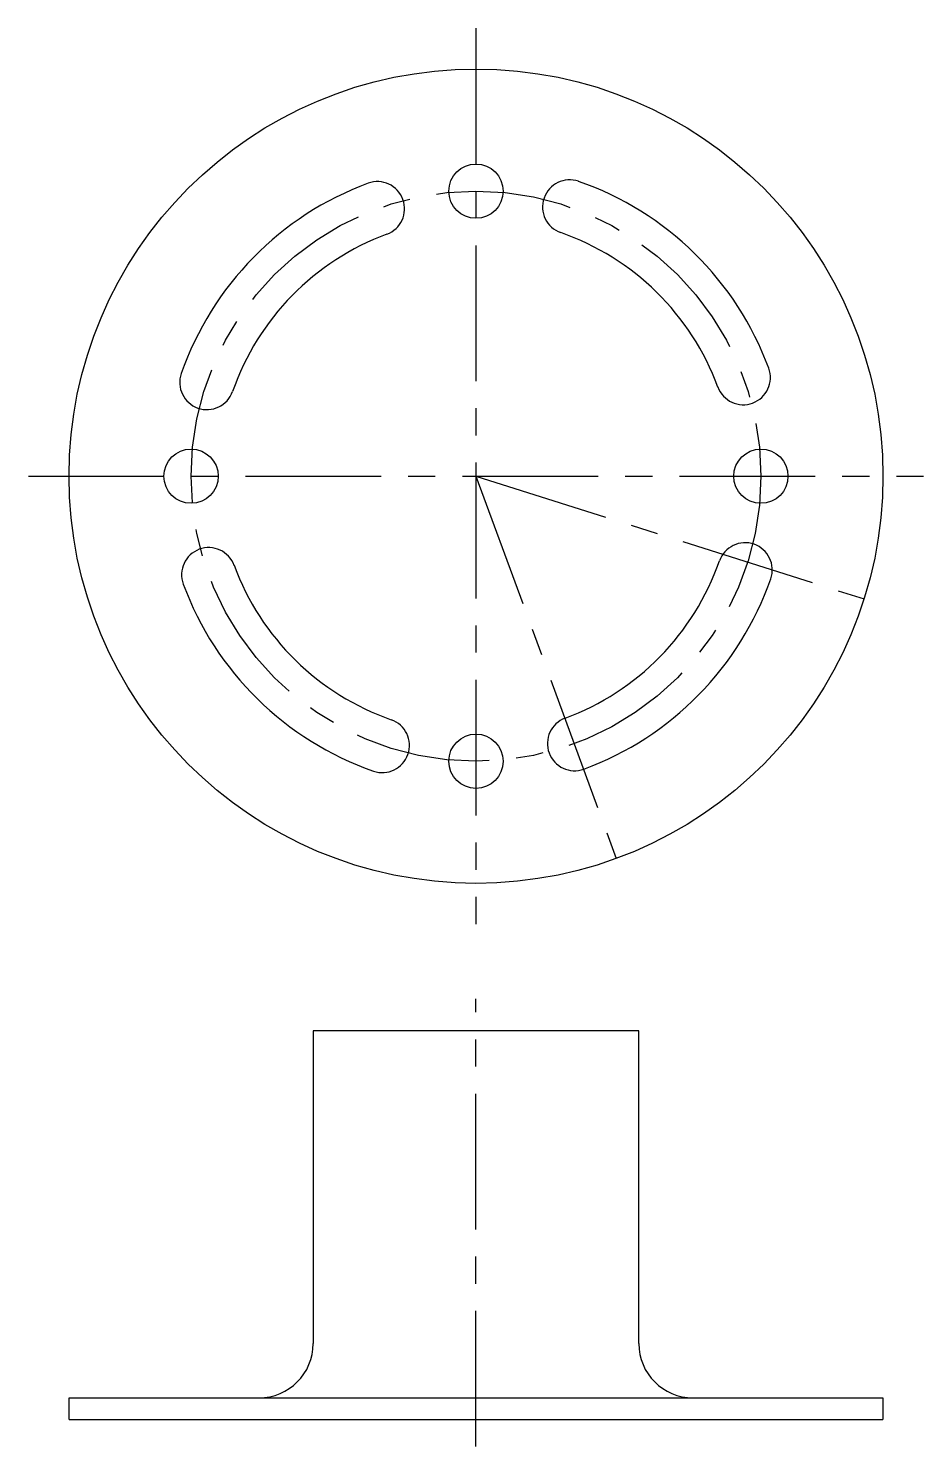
# Model space of a CAD drawing. Header units: inches. Extents: x 2 to 10.3, y 1.9 to 14.9.
import ezdxf

# ---------------------------------------------------------------- set-up
doc = ezdxf.new("R2010")
doc.units = ezdxf.units.IN
doc.header["$MEASUREMENT"] = 0
doc.linetypes.add('CENTER', pattern=[2, 1.25, -0.25, 0.25, -0.25])
doc.layers.add('center', color=4, linetype='CENTER')

# ---------------------------------------------------------------- blocks, each defined once
blk = doc.blocks.new('*U2')
blk.add_circle((-1.24, -0.881), 0.25)
for centre, radius, start, end in [((1.24, 0.881), 0.25, 340.821, 160.821), ((-1.24, 1.744), 2.375, 290.2249, 340.821), ((-1.24, 1.744), 2.875, 290.2249, 340.821), ((-0.332, -0.719), 0.25, 110.2249, 290.2249)]:
    blk.add_arc(centre, radius, start, end)
blk = doc.blocks.new('*U3')
at = {"color": 0, "linetype": 'ByBlock', "lineweight": -2, "transparency": 16777216}
for p, rotation in [((3.76, 6.744), 180), ((6.744, 6.24), 89.99999999999997), ((3.256, 3.76), 270)]:
    blk.add_blockref('*U2', p, dxfattribs=dict(at, rotation=rotation))
blk.add_blockref('*U2', (6.24, 3.256), dxfattribs=at)

msp = doc.modelspace()

# ---------------------------------------------------------------- linework, layer by layer
for p, q in [((7.655, 5.704), (4.655, 5.704)), ((4.655, 5.704), (4.655, 2.824)), ((7.655, 2.824), (7.655, 5.704)), ((2.405, 2.124), (2.405, 2.324)), ((2.405, 2.324), (4.155, 2.324)), ((4.155, 2.324), (8.155, 2.324)), ((8.155, 2.324), (9.905, 2.324)), ((9.905, 2.324), (9.905, 2.124)), ((2.405, 2.124), (9.905, 2.124))]:
    msp.add_line(p, q)
msp.add_circle((6.155, 10.812), 3.75)
for centre, start, end in [((4.155, 2.824), 270, 0), ((8.155, 2.824), 180, 270)]:
    msp.add_arc(centre, 0.5, start, end)
at = {"layer": 'center'}
for p, q in [((6.155, 14.937), (6.155, 6.687)), ((2.03, 10.812), (10.28, 10.812)), ((6.155, 10.812), (7.53, 7.062)), ((6.155, 10.812), (9.888, 9.632)), ((6.155, 1.874), (6.155, 5.999))]:
    msp.add_line(p, q, dxfattribs=at)
msp.add_circle((6.155, 10.812), 2.625, dxfattribs=at)

# ---------------------------------------------------------------- block references
msp.add_blockref('*U3', (1.155, 5.812))

doc.saveas('drawing.dxf')
